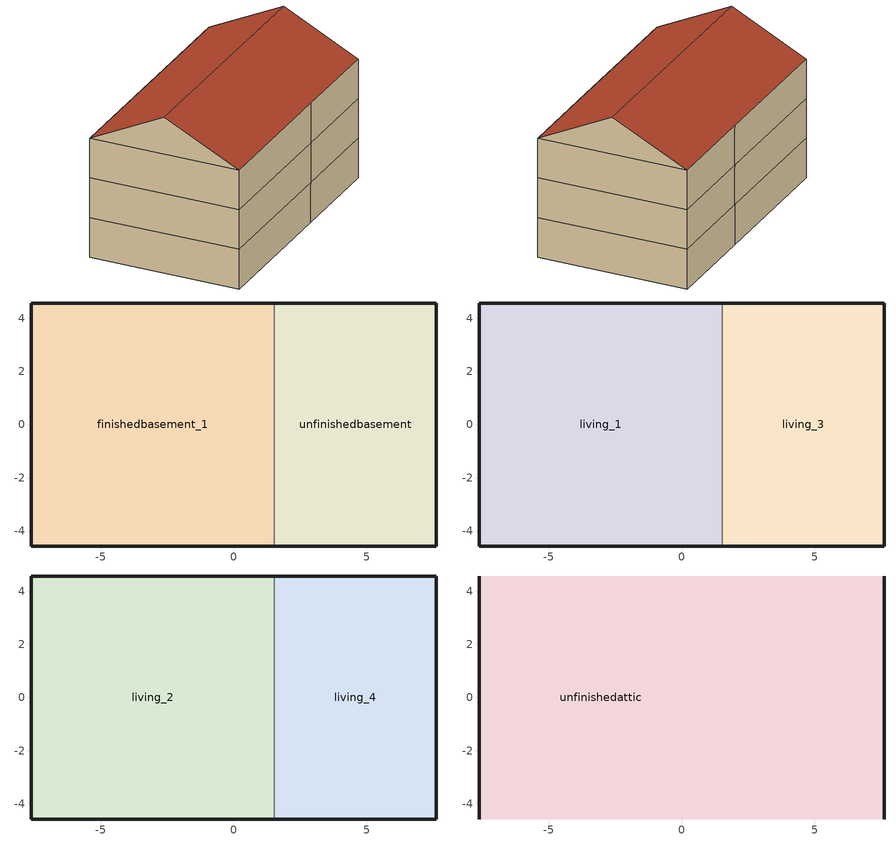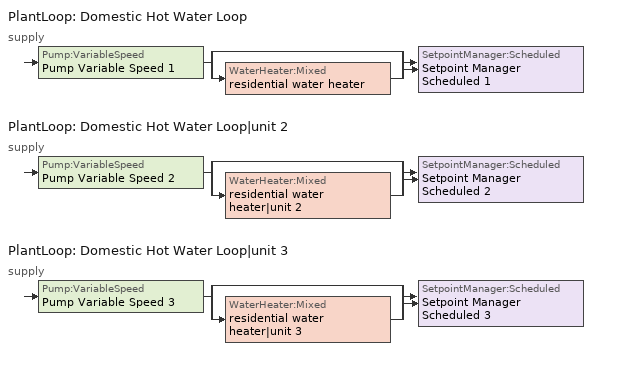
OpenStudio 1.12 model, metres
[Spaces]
unfinishedbasement
 floor ground: 7.62,4.57 7.62,-4.57 1.52,-4.57 1.52,4.57 z-2.44
 wall ground: 1.52,-4.57 7.62,-4.57 7.62,4.57 1.52,4.57 z-2.44:0
 wall to finishedbasement_1: 1.52,4.57 1.52,-4.57 z-2.44:0
finishedbasement_1
 floor ground: 1.52,4.57 1.52,-4.57 -7.62,-4.57 -7.62,4.57 z-2.44
 wall ground: 1.52,4.57 -7.62,4.57 -7.62,-4.57 1.52,-4.57 z-2.44:0
living_1
 floor to finishedbasement_1: 1.52,4.57 1.52,-4.57 -7.62,-4.57 -7.62,4.57 z0
 wall outside: 1.52,4.57 -7.62,4.57 -7.62,-4.57 1.52,-4.57 z0:2.44
 wall to living_3: 1.52,-4.57 1.52,4.57 z0:2.44
living_3
 floor to unfinishedbasement: 7.62,4.57 7.62,-4.57 1.52,-4.57 1.52,4.57 z0
 wall outside: 1.52,-4.57 7.62,-4.57 7.62,4.57 1.52,4.57 z0:2.44
living_2
 floor to living_1: 1.52,4.57 1.52,-4.57 -7.62,-4.57 -7.62,4.57 z2.44
 wall outside: 1.52,4.57 -7.62,4.57 -7.62,-4.57 1.52,-4.57 z2.44:4.88
 wall to living_4: 1.52,-4.57 1.52,4.57 z2.44:4.88
living_4
 floor to living_3: 7.62,4.57 7.62,-4.57 1.52,-4.57 1.52,4.57 z2.44
 wall outside: 1.52,-4.57 7.62,-4.57 7.62,4.57 1.52,4.57 z2.44:4.88
unfinishedattic
 floor to living_4: 7.62,4.57 7.62,-4.57 1.52,-4.57 1.52,4.57 z4.88
 floor to living_2: 1.52,4.57 1.52,-4.57 -7.62,-4.57 -7.62,4.57 z4.88
 wall outside: -7.62,0,7.16 -7.62,4.57,4.88 -7.62,-4.57,4.88; 7.62,0,7.16 7.62,-4.57,4.88 7.62,4.57,4.88
 roof outside: -7.62,0,7.16 -7.62,-4.57,4.88 7.62,-4.57,4.88 7.62,0,7.16; 7.62,0,7.16 7.62,4.57,4.88 -7.62,4.57,4.88 -7.62,0,7.16
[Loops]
PlantLoop 'Domestic Hot Water Loop'
 supply: Pump:VariableSpeed 'Pump Variable Speed 1' > split
  | bypass
  | WaterHeater:Mixed 'residential water heater'
  join > SetpointManager:Scheduled 'Setpoint Manager Scheduled 1'
PlantLoop 'Domestic Hot Water Loop|unit 2'
 supply: Pump:VariableSpeed 'Pump Variable Speed 2' > split
  | bypass
  | WaterHeater:Mixed 'residential water heater|unit 2'
  join > SetpointManager:Scheduled 'Setpoint Manager Scheduled 2'
PlantLoop 'Domestic Hot Water Loop|unit 3'
 supply: Pump:VariableSpeed 'Pump Variable Speed 3' > split
  | bypass
  | WaterHeater:Mixed 'residential water heater|unit 3'
  join > SetpointManager:Scheduled 'Setpoint Manager Scheduled 3'
[Building]
Multifamily 3 Units: North Axis {deg}=180; Standards Number of Living Units=3
[Site]
Denver Intl Ap_CO_USA: Latitude {deg}=39.83; Longitude {deg}=-104.65; Time Zone {hr}=-7; Elevation {m}=1650
[ClimateZones]
Climate Zone Institution Name 2=Building America; Climate Zone Document Year 2=0; Climate Zone Value 2=Cold
[SizingPeriod:DesignDay] Barometric Pressure {Pa}=83011; Sky Clearness=0; Rain Indicator=0; Snow Indicator=0; Day of Month=21; Daylight Saving Time Indicator=0; Humidity Indicating Type=Wetbulb; Dry-Bulb Temperature Range Modifier Type=DefaultMultipliers
Name | Maximum Dry-Bulb Temperature {C} | Daily Dry-Bulb Temperature Range {deltaC} | Humidity Indicating Conditions at Maximum Dry-Bulb | Wind Speed {m/s} | Wind Direction {deg} | Month | Day Type | Solar Model Indicator | ASHRAE Taub | ASHRAE Taud
Denver Intl Ap Ann Clg 1% Condns WB=>MDB | 27 | 15.2 | 17.6 | 4.2 | 80 | 7 | SummerDesignDay | ASHRAETau | 0.424 | 2.012
Denver Intl Ap Ann Htg 99% Condns DB | -14 | 0 | -14 | 3.3 | 160 | 12 | WinterDesignDay | ASHRAEClearSky
Denver Intl Ap Ann Clg 1% Condns DB=>MWB | 33.2 | 15.2 | 15.6 | 4.2 | 80 | 7 | SummerDesignDay | ASHRAETau | 0.424 | 2.012
[Site:WaterMainsTemperature]
Calculation Method=Correlation; Annual Average Outdoor Air Temperature {C}=10.8753; Maximum Difference In Monthly Average Outdoor Air Temperatures {deltaC}=23.1524
[Site:GroundTemperature:BuildingSurface]
6.71221, 4.9416, 4.79814, 5.63626, 9.00496, 12.3608, 15.2732, 17.1228, 17.2883, 15.7979, 12.9685, 9.71588
[Site:GroundTemperature:Deep]
10.8753, 10.8753, 10.8753, 10.8753, 10.8753, 10.8753, 10.8753, 10.8753, 10.8753, 10.8753, 10.8753, 10.8753
[ThermalZone] Use Ideal Air Loads=No
Name | Ceiling Height {m} | Volume {m3} | Multiplier
unfinishedattic Thermal Zone | 2.286 | 159.282
living zone 1; living zone 2; finished basement zone 1 | 2.4384 | 203.881 | 1
living zone 3 | 4.8768 | 271.842 | 1
unfinishedbasement Thermal Zone | 2.4384 | 135.921 | 1
[Sizing:Zone] Zone Cooling Design Supply Air Temperature Input Method=SupplyAirTemperature; Zone Cooling Design Supply Air Temperature {C}=14; Zone Cooling Design Supply Air Temperature Difference {deltaC}=11.11; Zone Heating Design Supply Air Temperature Input Method=SupplyAirTemperature; Zone Heating Design Supply Air Temperature {C}=40; Zone Heating Design Supply Air Temperature Difference {deltaC}=11.11; Zone Cooling Design Supply Air Humidity Ratio {kg-H2O/kg-air}=0.0085; Zone Heating Design Supply Air Humidity Ratio {kg-H2O/kg-air}=0.008; Cooling Design Air Flow Method=DesignDay; Heating Design Air Flow Method=DesignDay; Account for Dedicated Outdoor Air System=No; Dedicated Outdoor Air System Control Strategy=NeutralSupplyAir; Dedicated Outdoor Air Low Setpoint Temperature for Design {C}=autosize; Dedicated Outdoor Air High Setpoint Temperature for Design {C}=autosize
unfinishedattic Thermal Zone; living zone 1; living zone 3; unfinishedbasement Thermal Zone; living zone 2; finished basement zone 1
[Space]
Name | Thermal Zone
unfinishedattic | unfinishedattic Thermal Zone
living_1 | living zone 1
living_3; living_4 | living zone 3
unfinishedbasement | unfinishedbasement Thermal Zone
living_2 | living zone 2
finishedbasement_1 | finished basement zone 1
[ElectricEquipment]
Name | Electric Equipment Definition | Space or SpaceType | Schedule
unit=1|bed=3.0|bath=2.0|space=living_1|space=finishedbasement_1 | unit=1|bed=3.0|bath=2.0|space={10503839-5360-4afe-abaa-d375072eb067}|space={5b6fa6ec-32b3-4fef-abee-3cfedbde106b} | living_1 | empty_schedule
unit=2|bed=1.0|bath=1.5|space=living_2 | unit=2|bed=1.0|bath=1.5|space={4afe5085-f784-493f-a444-cba146ba21e3} | living_2 | empty_schedule 2
unit=3|bed=4.0|bath=3.0|space=living_3|space=living_4 | unit=3|bed=4.0|bath=3.0|space={b00e995e-1c99-49d2-afaa-fd3045f2ab66}|space={b00e995e-1c99-49d2-afaa-fd3045f2ab67} | living_3 | empty_schedule 1
[PlantLoop] Plant Loop Volume {m3}=0.003; Load Distribution Scheme=Optimal
Domestic Hot Water Loop; Domestic Hot Water Loop|unit 2; Domestic Hot Water Loop|unit 3
[Sizing:Plant] Loop Type=Heating; Design Loop Exit Temperature {C}=60; Loop Design Temperature Difference {deltaC}=50; Sizing Option=NonCoincident; Zone Timesteps in Averaging Window=1; Coincident Sizing Factor Mode=None
Domestic Hot Water Loop; Domestic Hot Water Loop|unit 2; Domestic Hot Water Loop|unit 3
[Pump:VariableSpeed] Rated Flow Rate {m3/s}=0.01; Rated Pump Head {Pa}=1; Rated Power Consumption {W}=0; Motor Efficiency=1; Fraction of Motor Inefficiencies to Fluid Stream=0; Coefficient 1 of the Part Load Performance Curve=0; Coefficient 2 of the Part Load Performance Curve=1; Coefficient 3 of the Part Load Performance Curve=0; Coefficient 4 of the Part Load Performance Curve=0; Pump Control Type=Intermittent
Pump Variable Speed 1; Pump Variable Speed 2; Pump Variable Speed 3
[SetpointManager:Scheduled] Control Variable=Temperature
Name | Schedule
Setpoint Manager Scheduled 1 | DHW Temp
Setpoint Manager Scheduled 2 | DHW Temp 1
Setpoint Manager Scheduled 3 | DHW Temp 2
[WaterHeater:Mixed] Deadband Temperature Difference {deltaC}=2; Maximum Temperature Limit {C}=99; Heater Control Type=Cycle; Heater Maximum Capacity {W}=4500; Heater Minimum Capacity {W}=0; Heater Fuel Type=Electricity; Heater Thermal Efficiency=1; Off Cycle Parasitic Fuel Consumption Rate {W}=0; Off Cycle Parasitic Fuel Type=Electricity; Off Cycle Parasitic Heat Fraction to Tank=0; On Cycle Parasitic Fuel Consumption Rate {W}=0; On Cycle Parasitic Fuel Type=Electricity; On Cycle Parasitic Heat Fraction to Tank=0; Ambient Temperature Indicator=ThermalZone; Off Cycle Loss Coefficient to Ambient Temperature {W/K}=1.16357; Off Cycle Loss Fraction to Thermal Zone=1; On Cycle Loss Coefficient to Ambient Temperature {W/K}=1.16357; On Cycle Loss Fraction to Thermal Zone=1; Use Side Effectiveness=1; Source Side Effectiveness=1; Use Side Design Flow Rate {m3/s}=autosize; Source Side Design Flow Rate {m3/s}=autosize; Indirect Water Heating Recovery Time {hr}=1.5
Name | Tank Volume {m3} | Setpoint Temperature Schedule | Ambient Temperature Schedule | Ambient Temperature Thermal Zone
residential water heater | 0.170344 | DHW Set Temp | Schedule Ruleset 1 | finished basement zone 1
residential water heater|unit 2 | 0.0681374 | DHW Set Temp 1 | Schedule Ruleset 3 | living zone 2
residential water heater|unit 3 | 0.224853 | DHW Set Temp 3 | Schedule Ruleset 5 | living zone 3
[Schedule:Ruleset]
Name | Default Day Schedule
empty_schedule | Schedule Day 2
empty_schedule 2 | Schedule Day 1
empty_schedule 1 | Schedule Day 3
DHW Temp | DHW Temp Default
Schedule Ruleset 1 | Schedule Day 4
DHW Set Temp | DHW Set Temp
DHW Temp 1 | DHW Temp Default 1
Schedule Ruleset 3 | Schedule Day 6
DHW Set Temp 1 | DHW Set Temp 2
DHW Temp 2 | DHW Temp Default 2
Schedule Ruleset 5 | Schedule Day 8
DHW Set Temp 3 | DHW Set Temp 4
[Schedule:Day]
Schedule Day 2; Schedule Day 1; Schedule Day 3: 24, 0, 0
DHW Temp Default; DHW Temp Default 1; DHW Temp Default 2: 24, 0, 51.6667
Schedule Day 4; Schedule Day 6; Schedule Day 8: 24, 0, 22
DHW Set Temp; DHW Set Temp 2; DHW Set Temp 4: 24, 0, 52.6667
